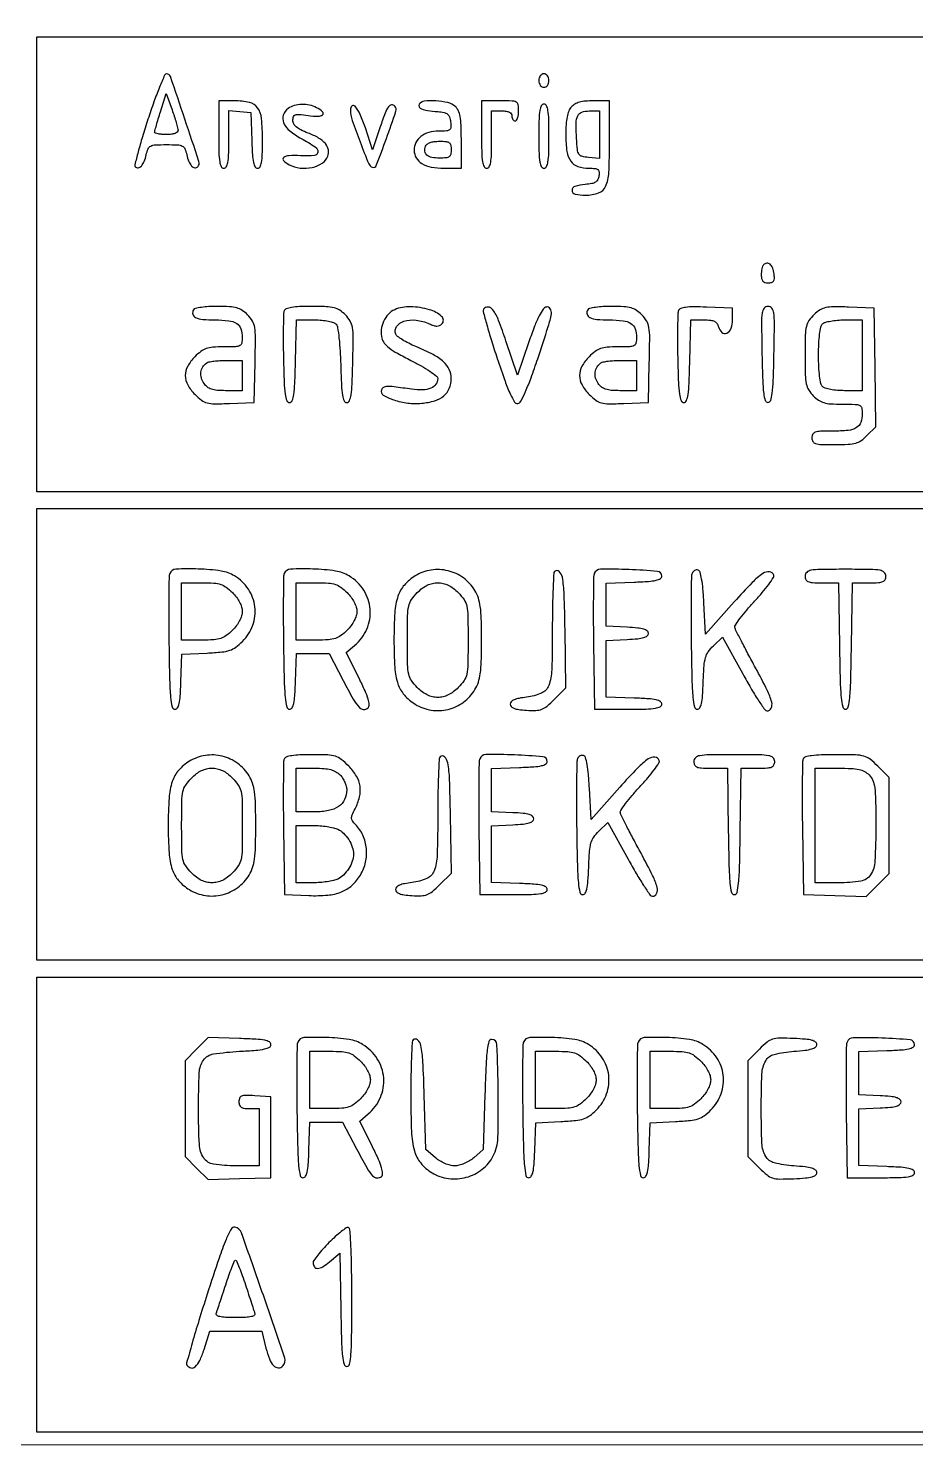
# Model space of a CAD drawing. Extents: x 188 to 3117, y 266 to 4408.
# Drawn here: x 1247.5 to 1510.8, y 334 to 754.5 of the extents above; entities that cross this region are included whole.
import ezdxf

# ---------------------------------------------------------------- set-up
doc = ezdxf.new("R2010")
doc.units = 0

msp = doc.modelspace()

# ---------------------------------------------------------------- linework, layer by layer
for points in [[(255.463334, 4338.75, 0.090815), (255.267974, 4337.683939), (255.203633, 3749.926562, 0.000037), (255.180887, 3103.56216, 0.000022), (255.244718, 2336), (255.5, 334.5), (1652.25, 334.249643), (3049, 333.999286), (3049, 2336.999643), (3049, 4340), (1652.468615, 4340, 0.000034), (925.305903, 4339.95058, 0.00019), (535.49339, 4339.749691, 0.000004), (256.545748, 4339.497957, 0.311395)], [(1283.010316, 727.531531, 0.005262), (1281.366614, 722.322968, 0.008392), (1280.083629, 717.833872, 0.003118), (1279.080951, 713.993065, 0.264556), (1279.235271, 713.431395, 0.241156), (1280.108041, 713.149779, 0.169058), (1281.033414, 713.65064, 0.08985), (1281.885608, 715.008327, 0.041299), (1282.502519, 717.011468, -0.045173), (1283.058422, 718.768096, -0.179836), (1283.818237, 719.579392, -0.105226), (1285.170914, 719.928542, -0.010731), (1288.5, 720, -0.010731), (1291.829086, 719.928542, -0.105226), (1293.181763, 719.579392, -0.179836), (1293.941578, 718.768096, -0.045173), (1294.497481, 717.011468, 0.041299), (1295.114392, 715.008327, 0.08985), (1295.966586, 713.65064, 0.169058), (1296.891959, 713.149779, 0.241156), (1297.764729, 713.431395, 0.282374), (1298.131984, 714.965442, 0.002192), (1293.9578, 727.569043, 0.002077), (1289.664773, 740.169967, 0.319854), (1288.5, 741, 0.299549), (1287.945786, 740.635242, 0.004897), (1286.440679, 737.043637, 0.010907), (1284.777717, 732.694647, 0.006801)], [(1399, 739, 0.072314), (1399.111864, 738.230589, 0.08892), (1399.4375, 737.583333, 0.10214), (1399.924246, 737.153209, 0.130775), (1400.5, 737, 0.130775), (1401.075754, 737.153209, 0.10214), (1401.5625, 737.583333, 0.08892), (1401.888136, 738.230589, 0.072314), (1402, 739, 0.072314), (1401.888136, 739.769411, 0.08892), (1401.5625, 740.416667, 0.10214), (1401.075754, 740.846791, 0.130775), (1400.5, 741, 0.130775), (1399.924246, 740.846791, 0.10214), (1399.4375, 740.416667, 0.08892), (1399.111864, 739.769411, 0.072314)], [(1291.922496, 724.25, -0.229625), (1291.710108, 723.732574, -0.09521), (1291.044807, 723.33375, -0.06028), (1289.959367, 723.079871, -0.027344), (1288.5, 723, -0.017802), (1287.158362, 723.047784, -0.028949), (1286.028125, 723.194494, -0.028779), (1285.190264, 723.403539, -0.32827), (1285, 723.662108, -0.065934), (1285.060235, 724.11691, -0.002647), (1285.503489, 725.726974, -0.004612), (1286.057345, 727.630373, -0.003244), (1286.714006, 729.76167), (1288.428013, 735.199124), (1290.136503, 730.349562, -0.006092), (1290.796355, 728.401143, -0.007377), (1291.36589, 726.557371, -0.006359), (1291.801604, 724.995955, -0.049412)], [(1304, 723, 0.005163), (1304.055242, 717.649956, 0.032071), (1304.2875, 714.916667, 0.076301), (1304.73421, 713.47867, 0.286822), (1305.5, 713, 0.267315), (1306.252591, 713.433322, 0.088369), (1306.706209, 714.677226, 0.037004), (1306.942493, 717.045743, 0.006364), (1307, 721.563358), (1307, 730.126717), (1310.25, 729.813358), (1313.5, 729.5), (1313.790442, 721.25, 0.007395), (1313.999898, 717.062734, 0.036079), (1314.323614, 714.712848, 0.076208), (1314.809206, 713.427231, 0.270719), (1315.540442, 713, 0.273088), (1316.265227, 713.427762, 0.083013), (1316.706275, 714.679374, 0.036525), (1316.941346, 717.019105, 0.006779), (1317, 721.345012, 0.022945), (1316.704435, 727.782282, 0.13295), (1315.529187, 730.941788, 0.185851), (1313.139512, 732.517092, 0.053881), (1308.671259, 733), (1304, 733)], [(1324.59616, 730.693972, 0.154537), (1323.165834, 728.743642, 0.18711), (1323.264552, 726.491976, 0.118076), (1325.08139, 724.096187, 0.048118), (1328.5, 721.803532, -0.020412), (1332.651568, 719.340819, -0.26701), (1333.436439, 717.806075, -0.378802), (1332.439243, 716.78449, -0.028696), (1328.25, 716.717863, 0.021193), (1324.793998, 716.714735, 0.160601), (1323.289554, 716.145422, 0.453718), (1323.254747, 715.245616, 0.066643), (1324.934259, 714.035184, 0.09683), (1328.128177, 713.053, 0.080457), (1331.683219, 713.249753, 0.08807), (1334.706833, 714.498087, 0.16065), (1336.378765, 716.544662, 0.143691), (1336.534862, 718.468049, 0.125239), (1335.646963, 720.289237, 0.086794), (1333.644237, 721.9585, 0.039238), (1330.547165, 723.428837, -0.020642), (1328.372794, 724.363791, -0.061938), (1327.01511, 725.236102, -0.096829), (1326.265117, 726.157996, -0.123087), (1326, 727.218632, -0.083195), (1326.183922, 728.316348, -0.236729), (1326.72282, 728.842973, -0.101266), (1327.841915, 728.963331, -0.010378), (1330.5, 728.655054, 0.026158), (1333.500059, 728.402721, 0.1935), (1334.821319, 728.886019, 0.449758), (1334.814835, 729.756044, 0.056721), (1333.065741, 730.964816, 0.069501), (1330.965707, 731.737623, 0.061529), (1328.643453, 731.949382, 0.063543), (1326.416188, 731.592499, 0.086609)], [(1343.062722, 730.333333, 0.073166), (1343.648629, 727.118473, 0.010463), (1345.933136, 720.806589, 0.005693), (1348.526491, 714.305776, 0.220434), (1349.6445, 713.272772, 0.397687), (1350.767438, 713.808372, 0.005088), (1353.773011, 721.828597, 0.00551), (1356.598947, 729.885088, 0.285319), (1356.238381, 731.428286, 0.227528), (1355.263551, 731.770883, 0.216002), (1354.356107, 731.23315, 0.06319), (1353.364342, 729.347394, 0.009175), (1351.916739, 725.25), (1349.670417, 718.5), (1347.520713, 724.938165, 0.022641), (1345.983782, 728.929894, 0.069552), (1344.469315, 731.390719, 0.420296), (1343.559365, 731.467764, 0.22722)], [(1363.495635, 731.992937, 0.274805), (1363.482153, 731.209385, 0.169267), (1364.198952, 730.58541, 0.061139), (1365.937835, 730.125071, 0.013605), (1369, 729.788537, -0.027082), (1370.909191, 729.526488, -0.121048), (1371.927733, 729.057537, -0.148807), (1372.500242, 728.22597, -0.048273), (1372.816422, 726.75, -0.036886), (1372.882564, 725.130594, -0.2249), (1372.509363, 724.405543, -0.149928), (1371.601753, 724.068715, -0.014431), (1369.22141, 724, 0.0682), (1366.308658, 723.600842, 0.098712), (1363.998519, 722.429794, 0.113296), (1362.526094, 720.606051, 0.113885), (1362, 718.326247, 0.133465), (1362.611238, 716.07716, 0.124954), (1364.287789, 714.380189, 0.091431), (1367.05539, 713.336949, 0.04456), (1370.828741, 713), (1376, 713), (1376, 721.345012, 0.00836), (1375.925671, 725.790333, 0.036876), (1375.645634, 728.39366, 0.065332), (1375.097352, 730.097353, 0.098669), (1374.171259, 731.345012, 0.128529), (1372.03538, 732.456726, 0.040932), (1368.457235, 732.969855, 0.038517), (1364.978404, 732.912874, 0.235159)], [(1382, 723, 0.005163), (1382.055242, 717.649956, 0.032071), (1382.2875, 714.916667, 0.076301), (1382.73421, 713.47867, 0.286822), (1383.5, 713, 0.266366), (1384.25197, 713.431192, 0.088943), (1384.705882, 714.666667, 0.037256), (1384.942375, 717.019073, 0.00643), (1385, 721.5), (1385, 730), (1388, 730, -0.033607), (1389.322075, 729.911037, -0.082504), (1390.25, 729.625, -0.12651), (1390.797909, 729.148955, -0.152103), (1391, 728.5, 0.064853), (1391.074694, 727.926543, 0.082425), (1391.29375, 727.440625, 0.098894), (1391.618646, 727.115568, 0.148195), (1392, 727, 0.254951), (1392.384262, 727.209557, 0.06271), (1392.70625, 727.88125, 0.048861), (1392.927234, 728.850749, 0.031626), (1393, 730, 0.041432), (1392.847929, 731.83205, 0.230406), (1392.291667, 732.613636, 0.11737), (1391.082489, 732.942664, 0.008002), (1387.5, 733), (1382, 733)], [(1399, 722.5, 0.005528), (1399.055948, 717.439771, 0.033635), (1399.289474, 714.833333, 0.080293), (1399.738626, 713.463513, 0.280451), (1400.5, 713, 0.280451), (1401.261374, 713.463513, 0.080293), (1401.710526, 714.833333, 0.033635), (1401.944052, 717.439771, 0.005528), (1402, 722.5, 0.005528), (1401.944052, 727.560229, 0.033635), (1401.710526, 730.166667, 0.080293), (1401.261374, 731.536487, 0.280451), (1400.5, 732, 0.280451), (1399.738626, 731.536487, 0.080293), (1399.289474, 730.166667, 0.033635), (1399.055948, 727.560229, 0.005528)], [(1408.654988, 731.171259, 0.087787), (1407.891713, 729.955006, 0.047419), (1407.383655, 728.255867, 0.034526), (1407.090309, 725.954003, 0.014434), (1407, 722.826247, 0.034151), (1407.331185, 717.983134, 0.119446), (1408.467549, 715.090445, 0.16182), (1410.570169, 713.531959, 0.079415), (1413.898292, 713, -0.02174), (1415.683571, 712.922341, -0.143312), (1416.507862, 712.601083, -0.211987), (1416.85708, 711.956788, -0.055051), (1416.819551, 710.75, -0.078602), (1416.469652, 709.610647, -0.139488), (1415.818101, 708.885558, -0.09543), (1414.691871, 708.447055, -0.024614), (1412.75, 708.189635, 0.051982), (1409.701669, 707.614604, 0.339806), (1408.847491, 706.431559, 0.345747), (1409.772809, 705.322987, 0.052422), (1412.845012, 705, 0.086433), (1416.706711, 705.672582, 0.20307), (1418.815722, 707.619939, 0.094815), (1419.78745, 711.670112, 0.011602), (1420, 720.828741), (1420, 733), (1415.154988, 733, 0.022266), (1412.837142, 732.896729, 0.046334), (1411.059639, 732.570242, 0.059852), (1409.696753, 732.003929, 0.080637)], [(1417, 722.936642), (1417, 715.873283), (1413.75, 716.186642, -0.037941), (1411.774601, 716.529732, -0.193524), (1410.891391, 717.173875, -0.115791), (1410.458449, 718.447037, -0.010069), (1410.193204, 721.880801, -0.015694), (1410.077498, 726.405064, -0.107774), (1410.56157, 728.564334, -0.205013), (1411.755543, 729.635249, -0.081856), (1413.968615, 730), (1417, 730)], [(1373, 718.5, -0.050364), (1372.862817, 717.141538, -0.187449), (1372.405902, 716.431634, -0.135665), (1371.482797, 716.085616, -0.022241), (1369.559017, 716, -0.044226), (1367.203043, 716.208798, -0.132546), (1365.753484, 716.891832, -0.196391), (1365.168232, 718.018607, -0.114905), (1365.380002, 719.547887, -0.149295), (1365.847583, 720.146877, -0.067684), (1366.740618, 720.607751, -0.053047), (1367.973158, 720.903202, -0.03233), (1369.468615, 721, -0.021027), (1371.456439, 720.916366, -0.133774), (1372.396862, 720.573016, -0.189989), (1372.860538, 719.864153, -0.050984)], [(1465.6875, 684.354167, 0.110456), (1465.422118, 683.93589, 0.030405), (1465.201953, 683.183203, 0.029159), (1465.050617, 682.277003, 0.0268), (1465, 681.333333, 0.052048), (1465.113863, 680.242468, 0.129925), (1465.471402, 679.532291, 0.143456), (1466.106235, 679.13338, 0.069123), (1467.066422, 679, 0.063125), (1468.089994, 679.129743, 0.186866), (1468.655818, 679.535089, 0.142947), (1468.889243, 680.30129, 0.032407), (1468.816422, 681.672881, 0.060457), (1468.399865, 683.385448, 0.126397), (1467.618471, 684.501479, 0.202859), (1466.655084, 684.808189, 0.17509)], [(1296.5, 671, 0.204723), (1296.305169, 669.708332, 0.222525), (1297.111985, 668.734886, 0.088471), (1299.239378, 668.159085, 0.021965), (1302.859017, 668, -0.027977), (1306.987573, 667.76881, -0.114634), (1309.336561, 666.937489, -0.169939), (1310.574864, 665.360639, -0.082449), (1311, 662.8, -0.050626), (1310.830502, 661.130271, -0.229708), (1310.25206, 660.375517, -0.10877), (1308.997633, 660.057062, -0.007981), (1305.423077, 660, 0.017836), (1302.269105, 659.887456, 0.065063), (1300.311059, 659.487931, 0.079003), (1298.723798, 658.643544, 0.034718), (1296.923077, 657.076923, 0.069375), (1294.789549, 654.252091, 0.128783), (1294.077622, 651.489154, 0.128019), (1294.810053, 648.720552, 0.068135), (1296.967542, 645.878612, 0.034383), (1298.93299, 644.166365, 0.09852), (1300.555079, 643.379777, 0.064799), (1302.719783, 643.106255, 0.009172), (1307.217542, 643.205535), (1314.5, 643.5), (1314.781853, 655.263602, 0.003829), (1314.903414, 662.721564, 0.040554), (1314.683484, 665.75297, 0.094483), (1314.000816, 667.671269, 0.06386), (1312.577308, 669.513602, 0.049171), (1310.976531, 670.827089, 0.079807), (1309.380378, 671.558339, 0.054738), (1307.237312, 671.90628, 0.012897), (1303.604472, 672, 0.014374), (1301.074602, 671.927258, 0.02059), (1298.841878, 671.70625, 0.017088), (1297.058794, 671.392804, 0.205063)], [(1323.437266, 670.697115, 0.084981), (1323.247206, 669.744125, 0.002989), (1323.166813, 665.973737, 0.005473), (1323.147167, 661.502296, 0.003794), (1323.218651, 656.447115, 0.003877), (1323.424348, 649.471936, 0.024878), (1323.731054, 645.954744, 0.053628), (1324.203368, 644.056639, 0.314758), (1325, 643.5, 0.308769), (1325.79159, 644.040353, 0.05719), (1326.267257, 645.838463, 0.026199), (1326.575355, 649.178903, 0.004167), (1326.780779, 655.75), (1327.061558, 668), (1332.408334, 668, -0.019967), (1334.647383, 667.910552, -0.030241), (1336.57722, 667.637968, -0.034002), (1338.070609, 667.226652, -0.136166), (1338.84179, 666.690632, -0.137235), (1339.283425, 665.701577, -0.008905), (1339.693201, 662.55208, -0.012438), (1340.025654, 658.726978, -0.008927), (1340.214235, 654.440632, 0.004849), (1340.422409, 648.629912, 0.02908), (1340.735404, 645.621066, 0.06458), (1341.218404, 644.007086, 0.295974), (1342, 643.5, 0.304263), (1342.787968, 644.028417, 0.059825), (1343.266223, 645.757576, 0.027203), (1343.575823, 648.974804, 0.004397), (1343.781853, 655.263602, 0.003829), (1343.903414, 662.721564, 0.040554), (1343.683484, 665.75297, 0.094483), (1343.000816, 667.671269, 0.06386), (1341.577308, 669.513602, 0.052276), (1339.914649, 670.86072, 0.08376), (1338.243159, 671.585921, 0.051151), (1335.892275, 671.917243, 0.00945), (1331.51407, 672, 0.01), (1328.003852, 671.92979, 0.029993), (1325.618262, 671.690514, 0.043056), (1324.060635, 671.299427, 0.221608)], [(1356.241874, 671.020194, 0.104618), (1354.335393, 669.68454, 0.081032), (1352.922457, 667.571943, 0.078842), (1352.226358, 665.060834, 0.089982), (1352.391682, 662.575552, 0.110486), (1353.126023, 661.115407, 0.05826), (1354.592514, 659.698098, 0.036102), (1357.033304, 658.099721, 0.010434), (1361.018598, 655.990649, -0.012768), (1364.076856, 654.353861, -0.019029), (1366.655463, 652.75511, -0.014484), (1368.644453, 651.329081, -0.234094), (1369, 650.611284, -0.157437), (1368.445513, 648.893954, -0.139948), (1366.967583, 647.727659, -0.092624), (1364.53507, 647.221196, -0.040801), (1361.241929, 647.422341, 0.003353), (1356.04014, 648.133402, 0.037498), (1353.954511, 648.246524, 0.120066), (1352.877369, 647.960253, 0.186525), (1352.263133, 647.235774, 0.354649), (1352.815293, 645.709872, 0.055149), (1355.947478, 644.266594, 0.048699), (1360.131472, 643.312135, 0.055747), (1364.231587, 643.248231, 0.049596), (1368.112739, 644.01441, 0.100978), (1370.835506, 645.485254, 0.122983), (1372.434867, 647.681143, 0.096488), (1373, 650.582407, 0.10821), (1372.408891, 653.281724, 0.101216), (1370.73621, 655.561889, 0.065326), (1367.637968, 657.707429, 0.020574), (1362.515118, 660.082139, -0.01783), (1360.39545, 661.050623, -0.022617), (1358.516515, 662.100293, -0.021463), (1357.054259, 663.095546, -0.141907), (1356.526003, 663.792833, -0.249885), (1356.805341, 666.046253, -0.166987), (1358.956714, 667.604339, -0.104534), (1362.583874, 667.922787, -0.076847), (1366.480073, 666.827126, 0.026807), (1367.803362, 666.307886, 0.080731), (1368.757756, 666.154639, 0.112338), (1369.525111, 666.330785, 0.084203), (1370.234269, 666.834269, 0.436866), (1370.149725, 669.037199, 0.104881), (1366.535889, 671.009955, 0.065754), (1360.93657, 671.909924, 0.10809)], [(1382.586813, 671.140466, 0.205897), (1382.485439, 670.457969, 0.00313), (1383.556268, 666.51095, 0.007829), (1384.916954, 661.89809, 0.005026), (1386.633057, 656.587414, 0.004938), (1388.972453, 649.812359, 0.021814), (1390.561346, 645.902278, 0.032957), (1391.796112, 643.617608, 0.309784), (1392.767683, 643.196947, 0.22808), (1393.649634, 643.854565, 0.01592), (1395.03046, 646.714796, 0.017011), (1396.675793, 650.78788, 0.006792), (1398.662422, 656.47068, 0.002894), (1401.805196, 666.052546, 0.036047), (1402.710459, 669.766481, 0.182721), (1402.406636, 671.309359, 0.309374), (1401.25, 671.818739, 0.198659), (1400.266394, 671.177903, 0.033611), (1399.101284, 669.207256, 0.025177), (1397.741729, 666.133225, 0.008537), (1396.069357, 661.537344), (1392.638713, 651.58386), (1389.236023, 661.79193, 0.012212), (1387.053445, 667.842919, 0.061991), (1385.355998, 670.991722, 0.220584), (1383.918939, 671.811365, 0.282513)], [(1413.5, 671, 0.204723), (1413.305169, 669.708332, 0.222525), (1414.111985, 668.734886, 0.088471), (1416.239378, 668.159085, 0.021965), (1419.859017, 668, -0.027977), (1423.987573, 667.76881, -0.114634), (1426.336561, 666.937489, -0.169939), (1427.574864, 665.360639, -0.082449), (1428, 662.8, -0.050626), (1427.830502, 661.130271, -0.229708), (1427.25206, 660.375517, -0.10877), (1425.997633, 660.057062, -0.007981), (1422.423077, 660, 0.017836), (1419.269105, 659.887456, 0.065063), (1417.311059, 659.487931, 0.079003), (1415.723798, 658.643544, 0.034718), (1413.923077, 657.076923, 0.069375), (1411.789549, 654.252091, 0.128783), (1411.077622, 651.489154, 0.128019), (1411.810053, 648.720552, 0.068135), (1413.967542, 645.878612, 0.034383), (1415.93299, 644.166365, 0.09852), (1417.555079, 643.379777, 0.064799), (1419.719783, 643.106255, 0.009172), (1424.217542, 643.205535), (1431.5, 643.5), (1431.781853, 655.263602, 0.003829), (1431.903414, 662.721564, 0.040554), (1431.683484, 665.75297, 0.094483), (1431.000816, 667.671269, 0.06386), (1429.577308, 669.513602, 0.049171), (1427.976531, 670.827089, 0.079807), (1426.380378, 671.558339, 0.054738), (1424.237312, 671.90628, 0.012897), (1420.604472, 672, 0.014374), (1418.074602, 671.927258, 0.02059), (1415.841878, 671.70625, 0.017088), (1414.058794, 671.392804, 0.205063)], [(1440.453513, 670.739452, 0.084551), (1440.257342, 669.760184, 0.003144), (1440.171585, 665.986174, 0.005624), (1440.148359, 661.505293, 0.003916), (1440.218651, 656.447115, 0.003877), (1440.424348, 649.471936, 0.024878), (1440.731054, 645.954744, 0.053628), (1441.203368, 644.056639, 0.314758), (1442, 643.5, 0.308769), (1442.79159, 644.040353, 0.05719), (1443.267257, 645.838463, 0.026199), (1443.575355, 649.178903, 0.004167), (1443.780779, 655.75), (1444.061558, 668), (1447.914148, 668, -0.023199), (1449.903192, 667.907663, -0.087788), (1451.099909, 667.579158, -0.132762), (1451.841825, 666.945305, -0.086219), (1452.312493, 665.913026, 0.147952), (1453.32708, 664.256523, 0.307267), (1454.761625, 664.067146, 0.190092), (1456.051214, 665.507793, 0.088839), (1456.5, 668.013695), (1456.5, 671.5), (1448.734861, 671.792337, 0.008571), (1444.936516, 671.870165, 0.032463), (1442.566043, 671.724059, 0.054801), (1441.098709, 671.371264, 0.218098)], [(1465.222543, 657.75, 0.003425), (1465.426088, 650.01783, 0.022735), (1465.729173, 646.171243, 0.047736), (1466.194662, 644.084661, 0.324717), (1467, 643.5, 0.324717), (1467.805338, 644.084661, 0.047736), (1468.270827, 646.171243, 0.022735), (1468.573912, 650.01783, 0.003425), (1468.777457, 657.75, 0.002209), (1468.915065, 666.892947, 0.033694), (1468.735764, 670.050105, 0.139098), (1468.141895, 671.45272, 0.22726), (1467, 672, 0.22726), (1465.858105, 671.45272, 0.139098), (1465.264236, 670.050105, 0.033694), (1465.084935, 666.892947, 0.002209)], [(1480.687764, 669.586433, 0.053601), (1479.150582, 667.820613, 0.097893), (1478.384958, 666.078269, 0.049125), (1478.067039, 663.456837, 0.005629), (1478, 657.502294, 0.00601), (1478.069266, 651.740058, 0.044265), (1478.377931, 649.008245, 0.086488), (1479.08949, 647.192719, 0.059902), (1480.454545, 645.454545, 0.049154), (1482.008127, 644.179696, 0.077107), (1483.571824, 643.453008, 0.055462), (1485.630799, 643.098911, 0.014876), (1488.954545, 643, -0.00684), (1492.880671, 642.946289, -0.101947), (1494.210227, 642.634211, -0.234459), (1494.818324, 641.876756, -0.054017), (1495, 640.2, -0.084625), (1494.557332, 637.603249, -0.175359), (1493.27379, 636.031758, -0.110887), (1490.801912, 635.21848, -0.024251), (1486.3, 635, 0.007801), (1482.629273, 634.942727, 0.069159), (1481.0375, 634.670635, 0.18746), (1480.28428, 634.064003, 0.131287), (1480, 633, 0.140254), (1480.306003, 631.930571, 0.184521), (1481.107955, 631.322848, 0.064181), (1482.818453, 631.054955, 0.006792), (1486.863636, 631, 0.011459), (1490.825792, 631.090815, 0.056672), (1493.025588, 631.443687, 0.084234), (1494.659449, 632.213578, 0.044273), (1496.386064, 633.658792), (1499.044856, 636.317583), (1498.772428, 653.908792), (1498.5, 671.5), (1490.937764, 671.788684, 0.00895), (1486.464308, 671.879312, 0.053549), (1484.149227, 671.636174, 0.087518), (1482.471136, 670.953775, 0.046681)], [(1495, 657.5), (1495, 647), (1489.7, 647, -0.020792), (1487.58293, 647.088075, -0.024856), (1485.604375, 647.3525, -0.024774), (1483.988067, 647.734527, -0.12661), (1483.2, 648.2, -0.143952), (1482.692187, 649.130743, -0.021302), (1482.324074, 651.263426, -0.020591), (1482.078848, 654.070231, -0.011493), (1482, 657.5, -0.011493), (1482.078848, 660.929769, -0.020591), (1482.324074, 663.736574, -0.021302), (1482.692187, 665.869257, -0.143952), (1483.2, 666.8, -0.12661), (1483.988067, 667.265473, -0.024774), (1485.604375, 667.6475, -0.024856), (1487.58293, 667.911925, -0.020792), (1489.7, 668), (1495, 668)], [(1311, 651.5), (1311, 647), (1306.056704, 647, -0.019011), (1303.496001, 647.0974, -0.060566), (1301.820393, 647.431866, -0.086645), (1300.619978, 648.07348, -0.074152), (1299.632143, 649.114802, -0.085243), (1298.855449, 650.760597, -0.100342), (1298.733641, 652.477019, -0.105888), (1299.285016, 654.034952, -0.105195), (1300.427058, 655.234687, -0.102603), (1301.113947, 655.521802, -0.015835), (1302.580136, 655.758058, -0.017103), (1304.352717, 655.924983, -0.014118), (1306.25, 655.984687), (1311, 656)], [(1428, 651.5), (1428, 647), (1423.056704, 647, -0.019011), (1420.496001, 647.0974, -0.060566), (1418.820393, 647.431866, -0.086645), (1417.619978, 648.07348, -0.074152), (1416.632143, 649.114802, -0.085243), (1415.855449, 650.760597, -0.100342), (1415.733641, 652.477019, -0.105888), (1416.285016, 654.034952, -0.105195), (1417.427058, 655.234687, -0.102603), (1418.113947, 655.521802, -0.015835), (1419.580136, 655.758058, -0.017103), (1421.352717, 655.924983, -0.014118), (1423.25, 655.984687), (1428, 656)], [(1289.44625, 592.720526, 0.087752), (1289.25512, 591.7339, 0.00144), (1289.179503, 586.097431, 0.003693), (1289.1588, 579.524918, 0.002438), (1289.227635, 571.970526, 0.002326), (1289.428303, 561.205922, 0.016873), (1289.723231, 556.040482, 0.031103), (1290.165481, 553.171845, 0.352513), (1291, 552.5, 0.260477), (1291.755794, 552.922392, 0.084022), (1292.25377, 554.155227, 0.037887), (1292.578565, 556.451734, 0.00733), (1292.788708, 560.642655), (1293.077416, 568.78531), (1300.538921, 569.162099, 0.010773), (1304.921941, 569.478226, 0.055802), (1307.295984, 569.971925, 0.080472), (1309.082849, 570.895657, 0.036937), (1311.074362, 572.612824, 0.110279), (1314.109389, 577.392722, 0.117434), (1314.729931, 582.897285, 0.11712), (1312.802226, 588.101914, 0.10927), (1308.701451, 592.040484, 0.101194), (1304.698378, 593.482906, 0.027217), (1297.935934, 594.091292, 0.02089), (1291.281378, 594.048223, 0.297363)], [(1323.44625, 592.720526, 0.087752), (1323.25512, 591.7339, 0.00144), (1323.179503, 586.097431, 0.003693), (1323.1588, 579.524918, 0.002438), (1323.227635, 571.970526, 0.002326), (1323.428303, 561.205922, 0.016873), (1323.723231, 556.040482, 0.031103), (1324.165481, 553.171845, 0.352513), (1325, 552.5, 0.262078), (1325.756982, 552.926038, 0.08315), (1326.254657, 554.173407, 0.037452), (1326.579432, 556.497566, 0.007195), (1326.790442, 560.75), (1327.080885, 569), (1331.929009, 569), (1336.777132, 569), (1340.917926, 561.040872, 0.007428), (1343.907738, 555.496801, 0.056843), (1345.631519, 553.097464, 0.187208), (1346.977518, 552.423694, 0.223454), (1348.300034, 552.900034, 0.219113), (1348.644367, 553.831784, 0.054233), (1348.335842, 555.473334, 0.032542), (1347.41618, 557.922552, 0.008807), (1345.643395, 561.669915), (1341.860988, 569.314027), (1344.336291, 571.407013, 0.114774), (1347.972024, 576.286675, 0.123335), (1348.95468, 582.138738, 0.123096), (1347.062773, 587.771681, 0.114056), (1342.701451, 592.040484, 0.101194), (1338.698378, 593.482906, 0.027217), (1331.935934, 594.091292, 0.02089), (1325.281378, 594.048223, 0.297363)], [(1362.298549, 592.040484, 0.07593), (1359.089983, 589.342784, 0.100497), (1357.198752, 586.038056, 0.064232), (1356.257066, 581.17251, 0.015724), (1356, 573, 0.015724), (1356.257066, 564.82749, 0.064232), (1357.198752, 559.961944, 0.100497), (1359.089983, 556.657216, 0.07593), (1362.298549, 553.959516, 0.098581), (1367.02863, 552.22743, 0.098908), (1372.05555, 552.442115, 0.09871), (1376.622085, 554.573229, 0.097767), (1380.040484, 558.298549, 0.058037), (1381.050605, 560.49178, 0.045945), (1381.630491, 563.039079, 0.027012), (1381.917039, 566.705546, 0.005996), (1381.992524, 573, 0.005996), (1381.917039, 579.294454, 0.027012), (1381.630491, 582.960921, 0.045945), (1381.050605, 585.50822, 0.058037), (1380.040484, 587.701451, 0.097767), (1376.622085, 591.426771, 0.09871), (1372.05555, 593.557885, 0.098908), (1367.02863, 593.77257, 0.098581)], [(1403.6875, 593.354167, 0.18608), (1403.409903, 592.728263, 0.002167), (1403.201953, 588.126847, 0.006226), (1403.049662, 582.761408, 0.003981), (1403, 576.524463, -0.006704), (1402.834107, 564.152699, -0.082655), (1401.938625, 559.540078, -0.203103), (1399.768437, 557.24503, -0.074704), (1395.37431, 556.059762, 0.0177), (1393.131129, 555.721345, 0.053722), (1391.655679, 555.277074, 0.092912), (1390.800599, 554.710589, 0.202813), (1390.5, 554, 0.199143), (1390.792761, 553.294098, 0.106422), (1391.6, 552.77387, 0.057384), (1393.032158, 552.414614, 0.016818), (1395.293435, 552.193435, 0.02336), (1398.117559, 552.144977, 0.084385), (1399.875183, 552.497469, 0.082902), (1401.43394, 553.414377, 0.022067), (1403.567375, 555.367375), (1407.047881, 558.847881), (1406.77394, 576.091561, 0.00482), (1406.50505, 586.623892, 0.035455), (1405.972573, 591.62634, 0.162663), (1405.016701, 593.378446, 0.403555)], [(1415.460227, 592.756948, 0.087515), (1415.263731, 591.745179, 0.001512), (1415.183608, 586.10813, 0.003787), (1415.15982, 579.527467, 0.002507), (1415.227635, 571.970526), (1415.5, 552.5), (1425.5, 552.5, 0.005163), (1430.850044, 552.555242, 0.032071), (1433.583333, 552.7875, 0.076301), (1435.02133, 553.23421, 0.286822), (1435.5, 554, 0.262078), (1435.073962, 554.756982, 0.08315), (1433.826593, 555.254657, 0.037452), (1431.502434, 555.579432, 0.007195), (1427.25, 555.790442), (1419, 556.080885), (1419, 564.492725), (1419, 572.904565), (1425.25, 573.202283, 0.01093), (1428.347573, 573.417778, 0.047225), (1430.158714, 573.758017, 0.098356), (1431.146887, 574.267652, 0.228496), (1431.5, 575, 0.228496), (1431.146887, 575.732348, 0.098356), (1430.158714, 576.241983, 0.047225), (1428.347573, 576.582222, 0.01093), (1425.25, 576.797717), (1419, 577.095435), (1419, 583.507275), (1419, 589.919115), (1427.25, 590.209558, 0.007195), (1431.502434, 590.420568, 0.037452), (1433.826593, 590.745343, 0.08315), (1435.073962, 591.243018, 0.262078), (1435.5, 592, 0.389234), (1434.219184, 593.396034, 0.01207), (1425.773645, 593.919422, 0.012406), (1417.287911, 594.029265, 0.307289)], [(1444.478161, 592.803684, 0.08721), (1444.274786, 591.759869, 0.001606), (1444.188877, 586.121859, 0.003908), (1444.16113, 579.53074, 0.002596), (1444.227635, 571.970526, 0.002326), (1444.428303, 561.205922, 0.016873), (1444.723231, 556.040482, 0.031103), (1445.165481, 553.171845, 0.352513), (1446, 552.5, 0.259824), (1446.75531, 552.92091, 0.084377), (1447.253408, 554.147888, 0.038066), (1447.578214, 556.433231, 0.007385), (1447.788008, 560.599323, -0.008704), (1448.039704, 565.348181, -0.050815), (1448.467278, 567.810949, -0.08435), (1449.287686, 569.545732, -0.049231), (1450.788485, 571.297355), (1453.500953, 573.896066), (1459.500477, 562.957676, 0.007791), (1461.88603, 558.764619, 0.012073), (1464.087491, 555.229606, 0.006405), (1466.023824, 552.36214, 0.243644), (1466.690983, 552.009644, 0.290664), (1467.945792, 552.79223, 0.178314), (1468.115978, 554.587836, 0.051514), (1466.774057, 558.138328, 0.00812), (1463.319023, 564.766189, -0.002269), (1461.06664, 568.966334, -0.003279), (1459.116873, 572.701087, -0.001709), (1457.497531, 575.87982, -0.053138), (1457.185227, 576.705598, -0.216078), (1457.314068, 577.45518, -0.011291), (1458.764286, 579.493387, -0.016176), (1460.675869, 581.889724, -0.010903), (1463.002768, 584.502975, 0.011541), (1465.323549, 587.116059, 0.017266), (1467.216095, 589.51169, 0.01234), (1468.634951, 591.54434, 0.230488), (1468.734675, 592.297377, 0.303617), (1467.465714, 593.281923, 0.168321), (1465.493137, 592.750393, 0.05225), (1462.284777, 590.04182, 0.009532), (1457, 584.325549), (1448.5, 574.772451), (1448, 584.056584, 0.008665), (1447.706914, 588.169889, 0.022512), (1447.311768, 591.11266, 0.025228), (1446.839083, 593.141116, 0.247984), (1446.250526, 593.753516, 0.108504), (1445.733759, 593.806894, 0.094965), (1445.214486, 593.644783, 0.090615), (1444.772553, 593.292714, 0.087964)], [(1478, 592, 0.110107), (1478.233084, 590.954394, 0.189754), (1478.872242, 590.350443, 0.084059), (1480.18319, 590.065111, 0.011647), (1482.977935, 590), (1487.955869, 590), (1488.227935, 571.25, 0.002434), (1488.428443, 560.903775, 0.017498), (1488.723998, 555.920344, 0.032875), (1489.169052, 553.161786, 0.349555), (1490, 552.5, 0.349555), (1490.830948, 553.161786, 0.032875), (1491.276002, 555.920344, 0.017498), (1491.571557, 560.903775, 0.002434), (1491.772065, 571.25), (1492.044131, 590), (1497.022065, 590, 0.011647), (1499.81681, 590.065111, 0.084059), (1501.127758, 590.350443, 0.189754), (1501.766916, 590.954394, 0.110107), (1502, 592, 0.212584), (1501.509562, 593.101385, 0.142907), (1500.25, 593.708333, 0.038318), (1497.467369, 593.95538, 0.002988), (1490, 594, 0.002988), (1482.532631, 593.95538, 0.038318), (1479.75, 593.708333, 0.142907), (1478.490438, 593.101385, 0.212584)], [(1308.076923, 587.076923, -0.035554), (1309.267737, 585.703545, -0.040139), (1310.199275, 584.227597, -0.044035), (1310.801982, 582.780963, -0.076836), (1311, 581.5, -0.076836), (1310.801982, 580.219037, -0.044035), (1310.199275, 578.772403, -0.040139), (1309.267737, 577.296455, -0.035554), (1308.076923, 575.923077, -0.035461), (1306.238115, 574.328106, -0.082581), (1304.624616, 573.490506, -0.063751), (1302.57858, 573.103992, -0.014846), (1299.076923, 573), (1293, 573), (1293, 581.5), (1293, 590), (1299.076923, 590, -0.014846), (1302.57858, 589.896008, -0.063751), (1304.624616, 589.509494, -0.082581), (1306.238115, 588.671894, -0.035461)], [(1342.076923, 587.076923, -0.035554), (1343.267737, 585.703545, -0.040139), (1344.199275, 584.227597, -0.044035), (1344.801982, 582.780963, -0.076836), (1345, 581.5, -0.076836), (1344.801982, 580.219037, -0.044035), (1344.199275, 578.772403, -0.040139), (1343.267737, 577.296455, -0.035554), (1342.076923, 575.923077, -0.035461), (1340.238115, 574.328106, -0.082581), (1338.624616, 573.490506, -0.063751), (1336.57858, 573.103992, -0.014846), (1333.076923, 573), (1327, 573), (1327, 581.5), (1327, 590), (1333.076923, 590, -0.014846), (1336.57858, 589.896008, -0.063751), (1338.624616, 589.509494, -0.082581), (1340.238115, 588.671894, -0.035461)], [(1375.076923, 587.076923, -0.046398), (1376.804282, 584.995344, -0.099122), (1377.618966, 583.080933, -0.046956), (1377.938508, 580.211332, -0.004264), (1378, 573, -0.004264), (1377.938508, 565.788668, -0.046956), (1377.618966, 562.919067, -0.099122), (1376.804282, 561.004656, -0.046398), (1375.076923, 558.923077, -0.034222), (1373.583933, 557.621579, -0.050097), (1372.097524, 556.713415, -0.055278), (1370.581154, 556.1806, -0.056925), (1369, 556, -0.056925), (1367.418846, 556.1806, -0.055278), (1365.902476, 556.713415, -0.050097), (1364.416067, 557.621579, -0.034222), (1362.923077, 558.923077, -0.046398), (1361.195718, 561.004656, -0.099122), (1360.381034, 562.919067, -0.046956), (1360.061492, 565.788668, -0.004264), (1360, 573, -0.004264), (1360.061492, 580.211332, -0.046956), (1360.381034, 583.080933, -0.099122), (1361.195718, 584.995344, -0.046398), (1362.923077, 587.076923, -0.034222), (1364.416067, 588.378421, -0.050097), (1365.902476, 589.286585, -0.055278), (1367.418846, 589.8194, -0.056925), (1369, 590, -0.056925), (1370.581154, 589.8194, -0.055278), (1372.097524, 589.286585, -0.050097), (1373.583933, 588.378421, -0.034222)], [(1295.298549, 537.040484, 0.07593), (1292.089983, 534.342784, 0.100497), (1290.198752, 531.038056, 0.064232), (1289.257066, 526.17251, 0.015724), (1289, 518, 0.015724), (1289.257066, 509.82749, 0.064232), (1290.198752, 504.961944, 0.100497), (1292.089983, 501.657216, 0.07593), (1295.298549, 498.959516, 0.098581), (1300.02863, 497.22743, 0.098908), (1305.05555, 497.442115, 0.09871), (1309.622085, 499.573229, 0.097767), (1313.040484, 503.298549, 0.058037), (1314.050605, 505.49178, 0.045945), (1314.630491, 508.039079, 0.027012), (1314.917039, 511.705546, 0.005996), (1314.992524, 518, 0.005996), (1314.917039, 524.294454, 0.027012), (1314.630491, 527.960921, 0.045945), (1314.050605, 530.50822, 0.058037), (1313.040484, 532.701451, 0.097767), (1309.622085, 536.426771, 0.09871), (1305.05555, 538.557885, 0.098908), (1300.02863, 538.77257, 0.098581)], [(1323.44625, 537.720526, 0.087752), (1323.25512, 536.7339, 0.00144), (1323.179503, 531.097431, 0.003693), (1323.1588, 524.524918, 0.002438), (1323.227635, 516.970526), (1323.5, 497.5), (1330.716259, 497.206871, 0.031358), (1336.343068, 497.331226, 0.073526), (1340.426877, 498.294226, 0.090979), (1343.515238, 500.229716, 0.070609), (1346.040484, 503.298549, 0.080887), (1347.58657, 507.101656, 0.081211), (1347.843194, 511.193387, 0.08282), (1346.7882, 515.085581, 0.089095), (1344.542476, 518.314667, -0.044333), (1343.688355, 519.335346, -0.148579), (1343.422612, 520.155946, -0.106837), (1343.617522, 521.144427, -0.017427), (1344.458726, 522.920185, 0.060063), (1345.779648, 526.458806, 0.096003), (1345.927117, 529.671718, 0.09728), (1344.865603, 532.677334, 0.06307), (1342.6, 535.6, 0.028121), (1340.353258, 537.607296, 0.093766), (1338.611633, 538.527236, 0.065642), (1336.339836, 538.912243, 0.009196), (1331.568615, 539, 0.010044), (1328.068435, 538.929678, 0.029024), (1325.656092, 538.692001, 0.040174), (1324.063739, 538.308149, 0.225599)], [(1369.6875, 538.354167, 0.18608), (1369.409903, 537.728263, 0.002167), (1369.201953, 533.126847, 0.006226), (1369.049662, 527.761408, 0.003981), (1369, 521.524463, -0.006704), (1368.834107, 509.152699, -0.082655), (1367.938625, 504.540078, -0.203103), (1365.768437, 502.24503, -0.074704), (1361.37431, 501.059762, 0.0177), (1359.131129, 500.721345, 0.053722), (1357.655679, 500.277074, 0.092912), (1356.800599, 499.710589, 0.202813), (1356.5, 499, 0.199143), (1356.792761, 498.294098, 0.106422), (1357.6, 497.77387, 0.057384), (1359.032158, 497.414614, 0.016818), (1361.293435, 497.193435, 0.02336), (1364.117559, 497.144977, 0.084385), (1365.875183, 497.497469, 0.082902), (1367.43394, 498.414377, 0.022067), (1369.567375, 500.367375), (1373.047881, 503.847881), (1372.77394, 521.091561, 0.00482), (1372.50505, 531.623892, 0.035455), (1371.972573, 536.62634, 0.162663), (1371.016701, 538.378446, 0.403555)], [(1381.460227, 537.756948, 0.087515), (1381.263731, 536.745179, 0.001512), (1381.183608, 531.10813, 0.003787), (1381.15982, 524.527467, 0.002507), (1381.227635, 516.970526), (1381.5, 497.5), (1391.5, 497.5, 0.005163), (1396.850044, 497.555242, 0.032071), (1399.583333, 497.7875, 0.076301), (1401.02133, 498.23421, 0.286822), (1401.5, 499, 0.262078), (1401.073962, 499.756982, 0.08315), (1399.826593, 500.254657, 0.037452), (1397.502434, 500.579432, 0.007195), (1393.25, 500.790442), (1385, 501.080885), (1385, 509.492725), (1385, 517.904565), (1391.25, 518.202283, 0.01093), (1394.347573, 518.417778, 0.047225), (1396.158714, 518.758017, 0.098356), (1397.146887, 519.267652, 0.228496), (1397.5, 520, 0.228496), (1397.146887, 520.732348, 0.098356), (1396.158714, 521.241983, 0.047225), (1394.347573, 521.582222, 0.01093), (1391.25, 521.797717), (1385, 522.095435), (1385, 528.507275), (1385, 534.919115), (1393.25, 535.209558, 0.007195), (1397.502434, 535.420568, 0.037452), (1399.826593, 535.745343, 0.08315), (1401.073962, 536.243018, 0.262078), (1401.5, 537, 0.389234), (1400.219184, 538.396034, 0.01207), (1391.773645, 538.919422, 0.012406), (1383.287911, 539.029265, 0.307289)], [(1410.478161, 537.803684, 0.08721), (1410.274786, 536.759869, 0.001606), (1410.188877, 531.121859, 0.003908), (1410.16113, 524.53074, 0.002596), (1410.227635, 516.970526, 0.002326), (1410.428303, 506.205922, 0.016873), (1410.723231, 501.040482, 0.031103), (1411.165481, 498.171845, 0.352513), (1412, 497.5, 0.259824), (1412.75531, 497.92091, 0.084377), (1413.253408, 499.147888, 0.038066), (1413.578214, 501.433231, 0.007385), (1413.788008, 505.599323, -0.008704), (1414.039704, 510.348181, -0.050815), (1414.467278, 512.810949, -0.08435), (1415.287686, 514.545732, -0.049231), (1416.788485, 516.297355), (1419.500953, 518.896066), (1425.500477, 507.957676, 0.007791), (1427.88603, 503.764619, 0.012073), (1430.087491, 500.229606, 0.006405), (1432.023824, 497.36214, 0.243644), (1432.690983, 497.009644, 0.290664), (1433.945792, 497.79223, 0.178314), (1434.115978, 499.587836, 0.051514), (1432.774057, 503.138328, 0.00812), (1429.319023, 509.766189, -0.002269), (1427.06664, 513.966334, -0.003279), (1425.116873, 517.701087, -0.001709), (1423.497531, 520.87982, -0.053138), (1423.185227, 521.705598, -0.216078), (1423.314068, 522.45518, -0.011291), (1424.764286, 524.493387, -0.016176), (1426.675869, 526.889724, -0.010903), (1429.002768, 529.502975, 0.011541), (1431.323549, 532.116059, 0.017266), (1433.216095, 534.51169, 0.01234), (1434.634951, 536.54434, 0.230488), (1434.734675, 537.297377, 0.303617), (1433.465714, 538.281923, 0.168321), (1431.493137, 537.750393, 0.05225), (1428.284777, 535.04182, 0.009532), (1423, 529.325549), (1414.5, 519.772451), (1414, 529.056584, 0.008665), (1413.706914, 533.169889, 0.022512), (1413.311768, 536.11266, 0.025228), (1412.839083, 538.141116, 0.247984), (1412.250526, 538.753516, 0.108504), (1411.733759, 538.806894, 0.094965), (1411.214486, 538.644783, 0.090615), (1410.772553, 538.292714, 0.087964)], [(1445, 537, 0.110107), (1445.233084, 535.954394, 0.189754), (1445.872242, 535.350443, 0.084059), (1447.18319, 535.065111, 0.011647), (1449.977935, 535), (1454.955869, 535), (1455.227935, 516.25, 0.002434), (1455.428443, 505.903775, 0.017498), (1455.723998, 500.920344, 0.032875), (1456.169052, 498.161786, 0.349555), (1457, 497.5, 0.349555), (1457.830948, 498.161786, 0.032875), (1458.276002, 500.920344, 0.017498), (1458.571557, 505.903775, 0.002434), (1458.772065, 516.25), (1459.044131, 535), (1464.022065, 535, 0.011647), (1466.81681, 535.065111, 0.084059), (1468.127758, 535.350443, 0.189754), (1468.766916, 535.954394, 0.110107), (1469, 537, 0.212584), (1468.509562, 538.101385, 0.142907), (1467.25, 538.708333, 0.038318), (1464.467369, 538.95538, 0.002988), (1457, 539, 0.002988), (1449.532631, 538.95538, 0.038318), (1446.75, 538.708333, 0.142907), (1445.490438, 538.101385, 0.212584)], [(1477.44625, 537.720526, 0.087752), (1477.25512, 536.7339, 0.00144), (1477.179503, 531.097431, 0.003693), (1477.1588, 524.524918, 0.002438), (1477.227635, 516.970526), (1477.5, 497.5), (1486.811658, 497.211658), (1496.123317, 496.923317), (1499.561658, 500.361658), (1503, 503.8), (1503, 518), (1503, 532.2), (1499.6, 535.6, 0.030321), (1497.280816, 537.653754, 0.100135), (1495.464746, 538.563829, 0.060074), (1492.981514, 538.926282, 0.006233), (1487.068615, 539, 0.007785), (1482.784498, 538.933294, 0.025269), (1479.952837, 538.701528, 0.034758), (1478.111206, 538.324988, 0.237632)], [(1308.076923, 532.076923, -0.046398), (1309.804282, 529.995344, -0.099122), (1310.618966, 528.080933, -0.046956), (1310.938508, 525.211332, -0.004264), (1311, 518, -0.004264), (1310.938508, 510.788668, -0.046956), (1310.618966, 507.919067, -0.099122), (1309.804282, 506.004656, -0.046398), (1308.076923, 503.923077, -0.034222), (1306.583933, 502.621579, -0.050097), (1305.097524, 501.713415, -0.055278), (1303.581154, 501.1806, -0.056925), (1302, 501, -0.056925), (1300.418846, 501.1806, -0.055278), (1298.902476, 501.713415, -0.050097), (1297.416067, 502.621579, -0.034222), (1295.923077, 503.923077, -0.046398), (1294.195718, 506.004656, -0.099122), (1293.381034, 507.919067, -0.046956), (1293.061492, 510.788668, -0.004264), (1293, 518, -0.004264), (1293.061492, 525.211332, -0.046956), (1293.381034, 528.080933, -0.099122), (1294.195718, 529.995344, -0.046398), (1295.923077, 532.076923, -0.034222), (1297.416067, 533.378421, -0.050097), (1298.902476, 534.286585, -0.055278), (1300.418846, 534.8194, -0.056925), (1302, 535, -0.056925), (1303.581154, 534.8194, -0.055278), (1305.097524, 534.286585, -0.050097), (1306.583933, 533.378421, -0.034222)], [(1340, 533, -0.053359), (1340.765647, 532.050827, -0.038504), (1341.4125, 530.853125, -0.03911), (1341.854738, 529.603108, -0.065559), (1342, 528.5, -0.112768), (1341.362167, 525.707889, -0.131137), (1339.59163, 523.647832, -0.101659), (1336.626603, 522.403219, -0.04874), (1332.5, 522), (1327, 522), (1327, 528.5), (1327, 535), (1332.5, 535, -0.018128), (1335.274172, 534.899385, -0.047059), (1337.244318, 534.568182, -0.063585), (1338.740837, 533.957221, -0.067803)], [(1497, 533, -0.098214), (1498.087944, 531.373713, -0.065405), (1498.673077, 529.201923, -0.029226), (1498.940397, 525.601765, -0.00392), (1499, 518, -0.012031), (1498.744906, 507.400289, -0.13231), (1497.454465, 503.388554, -0.21363), (1494.555917, 501.507865, -0.038675), (1488, 501), (1481, 501), (1481, 518), (1481, 535), (1488, 535, -0.011523), (1491.709735, 534.91449, -0.043171), (1494.017857, 534.607143, -0.068065), (1495.644583, 534.004865, -0.073855)], [(1339.342675, 516.889728, -0.089172), (1341.053709, 515.705534, -0.05635), (1342.574731, 513.805042, -0.056068), (1343.641609, 511.598369, -0.084784), (1344, 509.5, -0.084784), (1343.641609, 507.401631, -0.056068), (1342.574731, 505.194958, -0.05635), (1341.053709, 503.294466, -0.089172), (1339.342675, 502.110272, -0.051666), (1338.070192, 501.682522, -0.017981), (1336.16677, 501.326142, -0.017639), (1334.027962, 501.08157, -0.019648), (1331.952947, 501), (1327, 501), (1327, 509.5), (1327, 518), (1331.952947, 518, -0.019648), (1334.027962, 517.91843, -0.017639), (1336.16677, 517.673858, -0.017981), (1338.070192, 517.317478, -0.051666)], [(1297.438342, 451.638342), (1294, 448.2), (1294, 434), (1294, 419.8), (1297.438342, 416.361658), (1300.876683, 412.923317), (1310.188342, 413.211658), (1319.5, 413.5), (1319.5, 425.5), (1319.5, 437.5), (1314.75, 437.804791, 0.011006), (1312.003073, 437.920415, 0.093533), (1310.790835, 437.716732, 0.214147), (1310.206092, 437.144126, 0.093764), (1310, 436.054791, 0.076227), (1310.155275, 435.042201, 0.16804), (1310.615001, 434.421233, 0.120165), (1311.484211, 434.092711, 0.030553), (1313, 434), (1316, 434), (1316, 425.5), (1316, 417), (1309, 417, -0.038472), (1302.454095, 417.504408, -0.212492), (1299.553614, 419.374045, -0.133303), (1298.258125, 423.357488, -0.012347), (1298, 433.80887, -0.010457), (1298.228011, 444.709487, -0.144505), (1299.48877, 448.404105, -0.203928), (1302.412987, 450.207364, -0.024186), (1310.166149, 451, 0.006308), (1314.985075, 451.319153, 0.033096), (1317.611025, 451.702379, 0.070646), (1319.037663, 452.226603, 0.276112), (1319.5, 453, 0.276844), (1319.039783, 453.767482, 0.075326), (1317.65, 454.259273, 0.033656), (1315.055165, 454.578628, 0.006054), (1310.188342, 454.788342), (1300.876683, 455.076683)], [(1327.44625, 453.720526, 0.087752), (1327.25512, 452.7339, 0.00144), (1327.179503, 447.097431, 0.003693), (1327.1588, 440.524918, 0.002438), (1327.227635, 432.970526, 0.002326), (1327.428303, 422.205922, 0.016873), (1327.723231, 417.040482, 0.031103), (1328.165481, 414.171845, 0.352513), (1329, 413.5, 0.262078), (1329.756982, 413.926038, 0.08315), (1330.254657, 415.173407, 0.037452), (1330.579432, 417.497566, 0.007195), (1330.790442, 421.75), (1331.080885, 430), (1335.929009, 430), (1340.777132, 430), (1344.917926, 422.040872, 0.007428), (1347.907738, 416.496801, 0.056843), (1349.631519, 414.097464, 0.187208), (1350.977518, 413.423694, 0.223454), (1352.300034, 413.900034, 0.219113), (1352.644367, 414.831784, 0.054233), (1352.335842, 416.473334, 0.032542), (1351.41618, 418.922552, 0.008807), (1349.643395, 422.669915), (1345.860988, 430.314027), (1348.336291, 432.407013, 0.114774), (1351.972024, 437.286675, 0.123335), (1352.95468, 443.138738, 0.123096), (1351.062773, 448.771681, 0.114056), (1346.701451, 453.040484, 0.101194), (1342.698378, 454.482906, 0.027217), (1335.935934, 455.091292, 0.02089), (1329.281378, 455.048223, 0.297363)], [(1361.6875, 454.354167, 0.185376), (1361.410152, 453.731112, 0.002365), (1361.201953, 449.349866, 0.006512), (1361.049674, 444.229517, 0.004177), (1361, 438.283673, 0.009236), (1361.20615, 427.124398, 0.056763), (1362.066106, 421.447778, 0.108353), (1363.930902, 417.862492, 0.082126), (1367.298549, 414.959516, 0.105356), (1372.19645, 413.240103, 0.099292), (1377.481671, 413.61206, 0.099735), (1382.196011, 415.989071, 0.107341), (1385.476847, 419.955227, 0.112741), (1386.845877, 425.256692, 0.010496), (1386.943634, 438.854654, 0.005949), (1386.580585, 452.977752, 0.403244), (1385, 454.5, 0.335755), (1384.176358, 453.876645, 0.03834), (1383.687067, 451.443408, 0.019835), (1383.324444, 447.038229, 0.002969), (1383, 438.160449), (1382.5, 421.820897), (1379.694236, 419.410449, -0.043103), (1378.400209, 418.479571, -0.034266), (1376.864403, 417.701468, -0.035291), (1375.31747, 417.171797, -0.064925), (1374, 417, -0.064925), (1372.68253, 417.171797, -0.035291), (1371.135597, 417.701468, -0.034266), (1369.599791, 418.479571, -0.043103), (1368.305764, 419.410449), (1365.5, 421.820897), (1365, 438.07943, 0.005305), (1364.591685, 447.947462, 0.037224), (1363.985288, 452.720124, 0.164844), (1363.006774, 454.399629, 0.394176)], [(1394.44625, 453.720526, 0.087752), (1394.25512, 452.7339, 0.00144), (1394.179503, 447.097431, 0.003693), (1394.1588, 440.524918, 0.002438), (1394.227635, 432.970526, 0.002326), (1394.428303, 422.205922, 0.016873), (1394.723231, 417.040482, 0.031103), (1395.165481, 414.171845, 0.352513), (1396, 413.5, 0.260477), (1396.755794, 413.922392, 0.084022), (1397.25377, 415.155227, 0.037887), (1397.578565, 417.451734, 0.00733), (1397.788708, 421.642655), (1398.077416, 429.78531), (1405.538921, 430.162099, 0.010773), (1409.921941, 430.478226, 0.055802), (1412.295984, 430.971925, 0.080472), (1414.082849, 431.895657, 0.036937), (1416.074362, 433.612824, 0.110279), (1419.109389, 438.392722, 0.117434), (1419.729931, 443.897285, 0.11712), (1417.802226, 449.101914, 0.10927), (1413.701451, 453.040484, 0.101194), (1409.698378, 454.482906, 0.027217), (1402.935934, 455.091292, 0.02089), (1396.281378, 455.048223, 0.297363)], [(1428.44625, 453.720526, 0.087752), (1428.25512, 452.7339, 0.00144), (1428.179503, 447.097431, 0.003693), (1428.1588, 440.524918, 0.002438), (1428.227635, 432.970526, 0.002326), (1428.428303, 422.205922, 0.016873), (1428.723231, 417.040482, 0.031103), (1429.165481, 414.171845, 0.352513), (1430, 413.5, 0.260477), (1430.755794, 413.922392, 0.084022), (1431.25377, 415.155227, 0.037887), (1431.578565, 417.451734, 0.00733), (1431.788708, 421.642655), (1432.077416, 429.78531), (1439.538921, 430.162099, 0.010773), (1443.921941, 430.478226, 0.055802), (1446.295984, 430.971925, 0.080472), (1448.082849, 431.895657, 0.036937), (1450.074362, 433.612824, 0.110279), (1453.109389, 438.392722, 0.117434), (1453.729931, 443.897285, 0.11712), (1451.802226, 449.101914, 0.10927), (1447.701451, 453.040484, 0.101194), (1443.698378, 454.482906, 0.027217), (1436.935934, 455.091292, 0.02089), (1430.281378, 455.048223, 0.297363)], [(1464.4469, 451.6469), (1461, 448.2), (1461, 434), (1461, 419.8), (1464.4469, 416.3531, 0.024482), (1466.710763, 414.300702, 0.097642), (1468.353216, 413.418672, 0.074797), (1470.419774, 413.108794, 0.010785), (1474.6969, 413.2031, 0.009591), (1478.112886, 413.41789, 0.044093), (1480.066667, 413.753479, 0.094217), (1481.125544, 414.259907, 0.238579), (1481.5, 415, 0.23921), (1481.121921, 415.745044, 0.086918), (1480.028082, 416.28454, 0.04291), (1478.045201, 416.684499, 0.010052), (1474.668495, 417, -0.040999), (1468.874158, 417.905456, -0.207065), (1466.31704, 419.830587, -0.119549), (1465.212399, 423.684508, -0.010294), (1465, 434, -0.010294), (1465.212399, 444.315492, -0.119549), (1466.31704, 448.169413, -0.207065), (1468.874158, 450.094544, -0.040999), (1474.668495, 451, 0.010052), (1478.045201, 451.315501, 0.04291), (1480.028082, 451.71546, 0.086918), (1481.121921, 452.254956, 0.23921), (1481.5, 453, 0.238579), (1481.125544, 453.740093, 0.094217), (1480.066667, 454.246521, 0.044093), (1478.112886, 454.58211, 0.009591), (1474.6969, 454.7969, 0.010785), (1470.419774, 454.891206, 0.074797), (1468.353216, 454.581328, 0.097642), (1466.710763, 453.699298, 0.024482)], [(1490.460227, 453.756948, 0.087515), (1490.263731, 452.745179, 0.001512), (1490.183608, 447.10813, 0.003787), (1490.15982, 440.527467, 0.002507), (1490.227635, 432.970526), (1490.5, 413.5), (1500.5, 413.5, 0.005163), (1505.850044, 413.555242, 0.032071), (1508.583333, 413.7875, 0.076301), (1510.02133, 414.23421, 0.286822), (1510.5, 415, 0.262078), (1510.073962, 415.756982, 0.08315), (1508.826593, 416.254657, 0.037452), (1506.502434, 416.579432, 0.007195), (1502.25, 416.790442), (1494, 417.080885), (1494, 425.492725), (1494, 433.904565), (1500.25, 434.202283, 0.01093), (1503.347573, 434.417778, 0.047225), (1505.158714, 434.758017, 0.098356), (1506.146887, 435.267652, 0.228496), (1506.5, 436, 0.228496), (1506.146887, 436.732348, 0.098356), (1505.158714, 437.241983, 0.047225), (1503.347573, 437.582222, 0.01093), (1500.25, 437.797717), (1494, 438.095435), (1494, 444.507275), (1494, 450.919115), (1502.25, 451.209558, 0.007195), (1506.502434, 451.420568, 0.037452), (1508.826593, 451.745343, 0.08315), (1510.073962, 452.243018, 0.262078), (1510.5, 453, 0.389234), (1509.219184, 454.396034, 0.01207), (1500.773645, 454.919422, 0.012406), (1492.287911, 455.029265, 0.307289)], [(1346.076923, 448.076923, -0.035554), (1347.267737, 446.703545, -0.040139), (1348.199275, 445.227597, -0.044035), (1348.801982, 443.780963, -0.076836), (1349, 442.5, -0.076836), (1348.801982, 441.219037, -0.044035), (1348.199275, 439.772403, -0.040139), (1347.267737, 438.296455, -0.035554), (1346.076923, 436.923077, -0.035461), (1344.238115, 435.328106, -0.082581), (1342.624616, 434.490506, -0.063751), (1340.57858, 434.103992, -0.014846), (1337.076923, 434), (1331, 434), (1331, 442.5), (1331, 451), (1337.076923, 451, -0.014846), (1340.57858, 450.896008, -0.063751), (1342.624616, 450.509494, -0.082581), (1344.238115, 449.671894, -0.035461)], [(1413.076923, 448.076923, -0.035554), (1414.267737, 446.703545, -0.040139), (1415.199275, 445.227597, -0.044035), (1415.801982, 443.780963, -0.076836), (1416, 442.5, -0.076836), (1415.801982, 441.219037, -0.044035), (1415.199275, 439.772403, -0.040139), (1414.267737, 438.296455, -0.035554), (1413.076923, 436.923077, -0.035461), (1411.238115, 435.328106, -0.082581), (1409.624616, 434.490506, -0.063751), (1407.57858, 434.103992, -0.014846), (1404.076923, 434), (1398, 434), (1398, 442.5), (1398, 451), (1404.076923, 451, -0.014846), (1407.57858, 450.896008, -0.063751), (1409.624616, 450.509494, -0.082581), (1411.238115, 449.671894, -0.035461)], [(1447.076923, 448.076923, -0.035554), (1448.267737, 446.703545, -0.040139), (1449.199275, 445.227597, -0.044035), (1449.801982, 443.780963, -0.076836), (1450, 442.5, -0.076836), (1449.801982, 441.219037, -0.044035), (1449.199275, 439.772403, -0.040139), (1448.267737, 438.296455, -0.035554), (1447.076923, 436.923077, -0.035461), (1445.238115, 435.328106, -0.082581), (1443.624616, 434.490506, -0.063751), (1441.57858, 434.103992, -0.014846), (1438.076923, 434), (1432, 434), (1432, 442.5), (1432, 451), (1438.076923, 451, -0.014846), (1441.57858, 450.896008, -0.063751), (1443.624616, 450.509494, -0.082581), (1445.238115, 449.671894, -0.035461)], [(1300.575575, 378.930567, 0.003424), (1298.111179, 371.126193, 0.005447), (1296.121459, 364.412483, 0.001552), (1294.480862, 358.57824, 0.209119), (1294.581965, 357.867378, 0.208794), (1295.746848, 357.060913, 0.23843), (1297.04055, 357.424872, 0.099866), (1298.389867, 359.277978, 0.031242), (1299.631522, 362.5), (1301.365244, 368), (1309.082881, 368), (1316.800518, 368), (1318.018405, 362.923278, 0.03531), (1319.026532, 359.732643, 0.095873), (1320.296247, 357.742044, 0.192819), (1321.672026, 357.109617, 0.211918), (1323.034552, 357.634552, 0.284523), (1323.58573, 359.977986, 0.002342), (1317.239656, 378.622154, 0.002416), (1310.727317, 397.174142, 0.267604), (1308.802627, 398.813189, 0.323607), (1307.661873, 398.271285, 0.027267), (1306.170394, 395.1587, 0.017069), (1304.111845, 389.659606, 0.002837)], [(1336.7217, 394.225084, 0.011205), (1334.913023, 392.304553, 0.01556), (1333.386999, 390.499714, 0.012002), (1332.217782, 388.95132, 0.156962), (1332, 388.274668, 0.154396), (1332.385785, 387.055115, 0.25978), (1333.326622, 386.600959, 0.125003), (1334.859493, 387.087447, 0.035884), (1336.890839, 388.561601), (1339.951023, 391.136576), (1340.225512, 374.318288, 0.002781), (1340.427378, 365.094506, 0.019421), (1340.725802, 360.598796, 0.038354), (1341.179255, 358.13196, 0.340386), (1342, 357.5, 0.358524), (1342.832892, 358.185313, 0.030126), (1343.231633, 361.152778, 0.016204), (1343.451395, 366.518593, 0.002132), (1343.5, 377.916667, 0.003544), (1343.437716, 386.70351, 0.00883), (1343.233211, 393.125237, 0.004237), (1342.946774, 398.061113, 0.304578), (1342.4717, 398.6761, 0.233413), (1341.849249, 398.590373, 0.015817), (1340.358463, 397.510005, 0.020049), (1338.6055, 396.036998, 0.013513)], [(1311.936024, 381.75, 0.000835), (1312.862881, 378.882081, 0.001091), (1313.720644, 376.2625, 0.000804), (1314.447948, 374.069476, 0.010176), (1314.739846, 373.25, -0.334779), (1314.572168, 372.674609, -0.107083), (1313.709342, 372.281215, -0.043692), (1311.971144, 372.059092, -0.009943), (1309, 372, -0.009943), (1306.028856, 372.059092, -0.043692), (1304.290658, 372.281215, -0.107083), (1303.427832, 372.674609, -0.334779), (1303.260154, 373.25, 0.010176), (1303.552052, 374.069476, 0.000804), (1304.279356, 376.2625, 0.001091), (1305.137119, 378.882081, 0.000835), (1306.063976, 381.75, -0.007098), (1307.00078, 384.52925, -0.01137), (1307.88743, 386.870313, -0.005298), (1308.691459, 388.796789, -0.299726), (1309, 389, -0.299726), (1309.308541, 388.796789, -0.005298), (1310.11257, 386.870313, -0.01137), (1310.99922, 384.52925, -0.007098)]]:
    msp.add_lwpolyline(points, format="xyb", close=True)
for points in [[(1901, 684.5), (1901, 617), (1575.5, 617), (1250, 617), (1250, 684.5), (1250, 752), (1575.5, 752), (1901, 752)], [(3044, 545), (3044, 478), (2147, 478), (1250, 478), (1250, 545), (1250, 612), (2147, 612), (3044, 612)], [(2347, 405.5), (2347, 338), (1798.5, 338), (1250, 338), (1250, 405.5), (1250, 473), (1798.5, 473), (2347, 473)]]:
    msp.add_lwpolyline(points, close=True)

doc.saveas('drawing.dxf')
